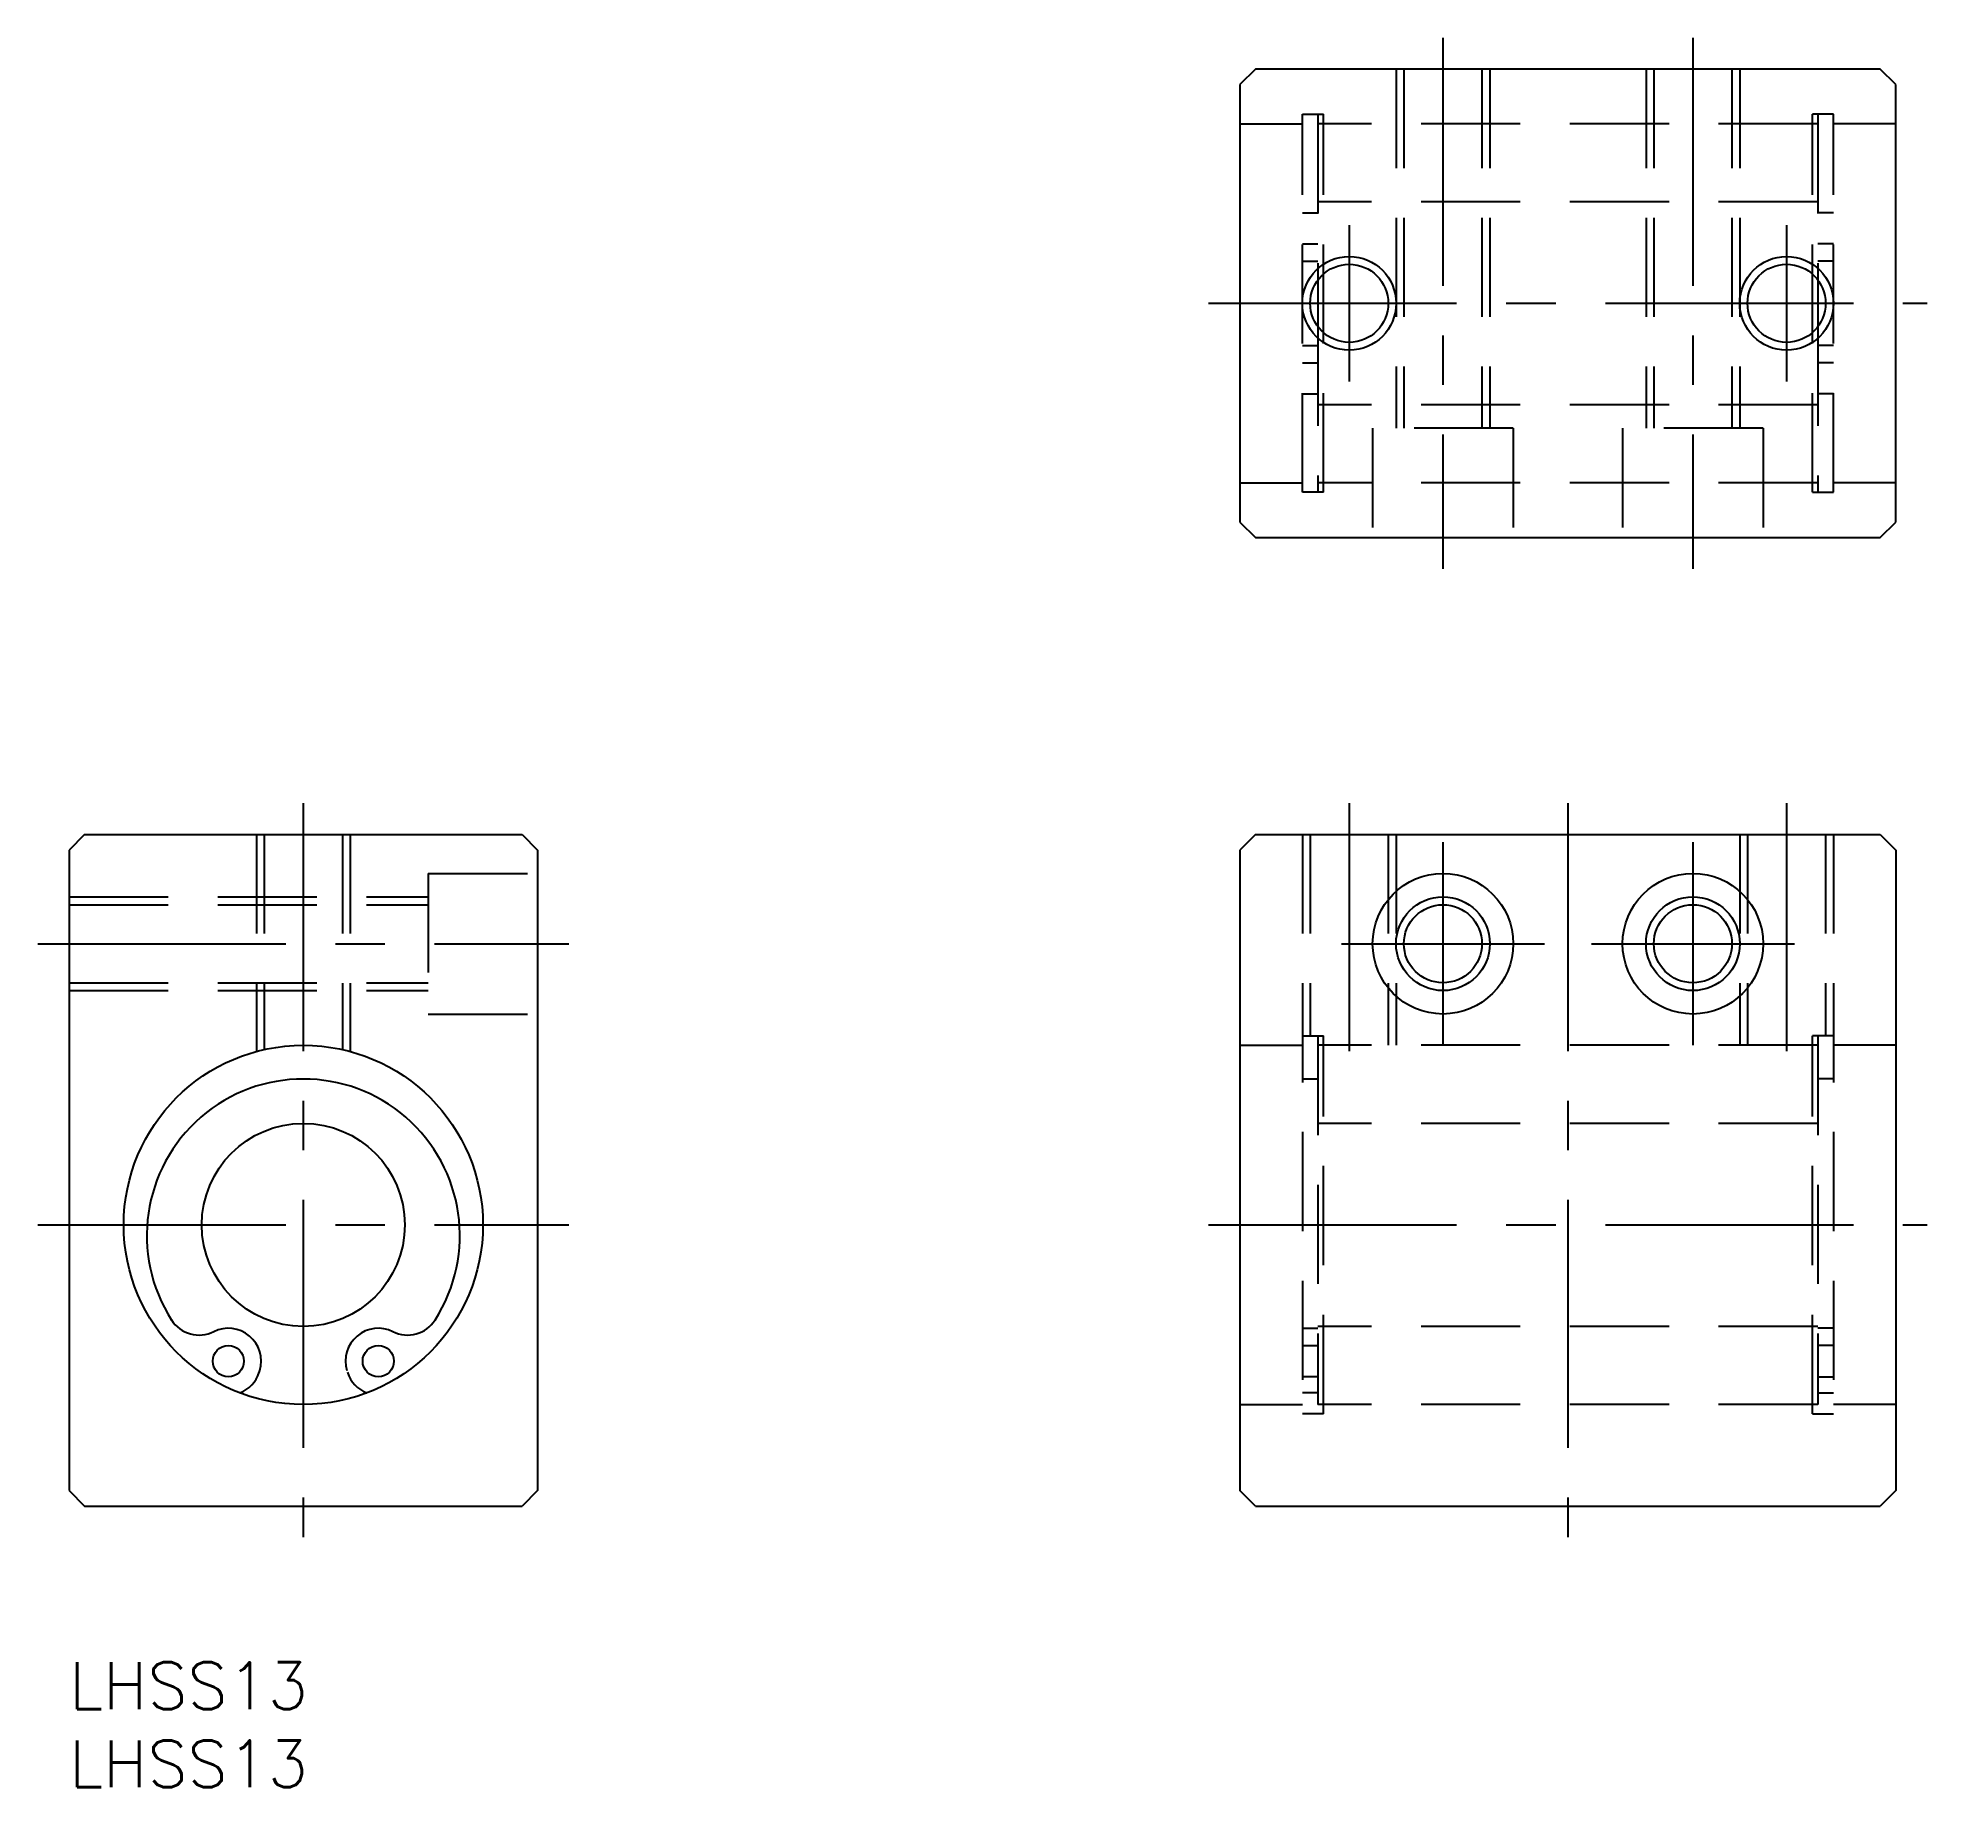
# Model space of a CAD drawing. Extents: x -2 to 119, y -8 to 104.
import ezdxf

# ---------------------------------------------------------------- set-up
doc = ezdxf.new("R2010")
doc.units = 0
doc.header["$LTSCALE"] = 0.5
doc.linetypes.add('CENTER', pattern=[50.8, 31.75, -6.35, 6.35, -6.35])
doc.linetypes.add('DASHED', pattern=[19.05, 12.7, -6.35])
for name, color, linetype in [('MSM_CENTER', 1, 'CENTER'), ('MSM_CONTINUOUS', 7, 'CONTINUOUS'), ('MSM_DASHED', 4, 'DASHED'), ('MSM_NARROW', 5, 'CONTINUOUS'), ('MSM_PART_NUMBER', 7, 'CONTINUOUS')]:
    doc.layers.add(name, color=color, linetype=linetype)
doc.styles.get("Standard").update_dxf_attribs({"font": 'txt.shx', "height": 3, "bigfont": 'bigfont.shx'})

# ---------------------------------------------------------------- blocks, each defined once
blk = doc.blocks.new('*U11')
at = {"layer": 'MSM_PART_NUMBER'}
blk.add_text('LHSS13', height=3, dxfattribs=at).set_placement((0, -3))
blk = doc.blocks.new('*U12')
at = {"layer": 'MSM_PART_NUMBER'}
blk.add_text('LHSS13', height=3, dxfattribs=at).set_placement((0, -8))

msp = doc.modelspace()

# ---------------------------------------------------------------- linework, layer by layer
at = {"layer": 'MSM_CENTER'}
for p, q in [((87.96, 104), (87.96, 70)), ((103.96, 104), (103.96, 70)), ((81.96, 92), (81.96, 82)), ((109.96, 92), (109.96, 82)), ((72.96, 87), (118.96, 87)), ((15, 55), (15, 8)), ((81.96, 55), (81.96, 37.5)), ((95.96, 55), (95.96, 8)), ((109.96, 55), (109.96, 37.5)), ((87.96, 52.5), (87.96, 39.5)), ((103.96, 52.5), (103.96, 39.5)), ((-2, 46), (32, 46)), ((81.46, 46), (94.46, 46)), ((97.46, 46), (110.46, 46)), ((-2, 28), (32, 28)), ((72.96, 28), (118.96, 28))]:
    msp.add_line(p, q, dxfattribs=at)
at = {"layer": 'MSM_CONTINUOUS'}
for p, q in [((75.96, 102), (74.96, 101)), ((115.96, 102), (75.96, 102)), ((116.96, 101), (115.96, 102)), ((74.96, 101), (74.96, 73)), ((116.96, 73), (116.96, 101)), ((79.96, 88.5), (79.96, 85.5)), ((111.96, 88.5), (111.96, 85.5)), ((74.96, 73), (75.96, 72)), ((115.96, 72), (116.96, 73)), ((75.96, 72), (115.96, 72)), ((1, 53), (0, 52)), ((1, 53), (29, 53)), ((29, 53), (30, 52)), ((75.96, 53), (74.96, 52)), ((75.96, 53), (115.96, 53)), ((115.96, 53), (116.96, 52)), ((0, 52), (0, 11)), ((30, 52), (30, 11)), ((74.96, 52), (74.96, 11)), ((116.96, 52), (116.96, 11)), ((30, 41.75), (30, 41.75)), ((30, 31.5), (30, 31.5)), ((12.18, 18.56), (12.21, 18.68)), ((0, 11), (1, 10)), ((30, 11), (29, 10)), ((75.96, 10), (74.96, 11)), ((116.96, 11), (115.96, 10)), ((1, 10), (29, 10)), ((75.96, 10), (115.96, 10))]:
    msp.add_line(p, q, dxfattribs=at)
for centre, radius in [((81.96, 87), 2.5), ((109.96, 87), 2.5), ((87.96, 46), 4.5), ((103.96, 46), 4.5), ((87.96, 46), 2.5), ((103.96, 46), 2.5), ((15, 28), 11.5), ((15, 28), 6.5), ((10.2, 19.28), 1), ((19.8, 19.28), 1)]:
    msp.add_circle(centre, radius, dxfattribs=at)
for centre, radius, start, end in [((15, 27.32), 10.02, 327.313, 212.687), ((8.33, 23.05), 2.1, 212.687, 296.4377), ((21.67, 23.05), 2.1, 243.5622, 327.313), ((10.2, 19.28), 2.1, 343.3411, 116.4377), ((19.8, 19.28), 2.1, 63.5623, 196.6589), ((10.26, 19.14), 2, 289.1905, 343.3411), ((19.74, 19.14), 2, 196.6589, 250.8095)]:
    msp.add_arc(centre, radius, start, end, dxfattribs=at)
at = {"layer": 'MSM_DASHED'}
for p, q in [((84.96, 102), (84.96, 79)), ((85.46, 102), (85.46, 79)), ((90.46, 102), (90.46, 79)), ((90.96, 102), (90.96, 79)), ((100.96, 102), (100.96, 79)), ((101.46, 102), (101.46, 79)), ((106.46, 102), (106.46, 79)), ((106.96, 102), (106.96, 79)), ((74.96, 98.5), (78.96, 98.5)), ((78.96, 74.9), (78.96, 99.1)), ((78.96, 99.1), (80.31, 99.1)), ((79.96, 99.1), (79.96, 88.5)), ((111.96, 98.5), (79.96, 98.5)), ((80.31, 74.9), (80.31, 99.1)), ((112.96, 99.1), (111.61, 99.1)), ((111.61, 74.9), (111.61, 99.1)), ((111.96, 99.1), (111.96, 88.5)), ((112.96, 74.9), (112.96, 99.1)), ((116.96, 98.5), (112.96, 98.5)), ((111.96, 93.5), (79.96, 93.5)), ((78.96, 92.8), (79.96, 92.8)), ((112.96, 92.8), (111.96, 92.8)), ((78.96, 90.8), (79.96, 90.8)), ((112.96, 90.8), (111.96, 90.8)), ((78.96, 89.7), (79.96, 89.7)), ((112.96, 89.7), (111.96, 89.7)), ((79.96, 85.5), (79.96, 74.9)), ((111.96, 85.5), (111.96, 74.9)), ((78.96, 84.3), (79.96, 84.3)), ((112.96, 84.3), (111.96, 84.3)), ((78.96, 83.2), (79.96, 83.2)), ((112.96, 83.2), (111.96, 83.2)), ((78.96, 81.2), (79.96, 81.2)), ((112.96, 81.2), (111.96, 81.2)), ((111.96, 80.5), (79.96, 80.5)), ((92.46, 79), (83.46, 79)), ((83.46, 79), (83.46, 72)), ((92.46, 79), (92.46, 72)), ((108.46, 79), (99.46, 79)), ((99.46, 79), (99.46, 72)), ((108.46, 79), (108.46, 72)), ((74.96, 75.5), (78.96, 75.5)), ((111.96, 75.5), (79.96, 75.5)), ((116.96, 75.5), (112.96, 75.5)), ((80.31, 74.9), (78.96, 74.9)), ((111.61, 74.9), (112.96, 74.9)), ((12, 53), (12, 39.1)), ((12.5, 53), (12.5, 39.22)), ((17.5, 53), (17.5, 39.22)), ((18, 53), (18, 39.1)), ((78.96, 53), (78.96, 15.9)), ((79.46, 53), (79.46, 40.1)), ((84.46, 53), (84.46, 39.5)), ((84.96, 53), (84.96, 39.5)), ((106.96, 53), (106.96, 39.5)), ((107.46, 53), (107.46, 39.5)), ((112.46, 53), (112.46, 40.1)), ((112.96, 53), (112.96, 15.9)), ((23, 50.5), (23, 41.5)), ((23, 50.5), (30, 50.5)), ((0, 49), (23, 49)), ((0, 48.5), (23, 48.5)), ((0, 43.5), (23, 43.5)), ((0, 43), (23, 43)), ((23, 41.5), (30, 41.5)), ((78.96, 40.1), (80.31, 40.1)), ((79.96, 40.1), (79.96, 16.5)), ((80.31, 15.9), (80.31, 40.1)), ((112.96, 40.1), (111.61, 40.1)), ((111.61, 15.9), (111.61, 40.1)), ((111.96, 40.1), (111.96, 16.5)), ((74.96, 39.5), (78.96, 39.5)), ((111.96, 39.5), (79.96, 39.5)), ((116.96, 39.5), (112.96, 39.5)), ((78.96, 37.35), (79.96, 37.35)), ((112.96, 37.35), (111.96, 37.35)), ((111.96, 34.5), (79.96, 34.5)), ((78.96, 21.38), (79.96, 21.38)), ((111.96, 21.5), (79.96, 21.5)), ((112.96, 21.38), (111.96, 21.38)), ((78.96, 20.28), (79.96, 20.28)), ((112.96, 20.28), (111.96, 20.28)), ((79.96, 18.28), (78.96, 18.28)), ((111.96, 18.28), (112.96, 18.28)), ((79.96, 17.25), (78.96, 17.25)), ((111.96, 17.25), (112.96, 17.25)), ((74.96, 16.5), (78.96, 16.5)), ((80.31, 15.9), (78.96, 15.9)), ((111.96, 16.5), (79.96, 16.5)), ((111.61, 15.9), (112.96, 15.9)), ((116.96, 16.5), (112.96, 16.5))]:
    msp.add_line(p, q, dxfattribs=at)
at = {"layer": 'MSM_NARROW'}
for centre in [(81.96, 87), (109.96, 87), (87.96, 46), (103.96, 46)]:
    msp.add_circle(centre, 3, dxfattribs=at)

# ---------------------------------------------------------------- block references
at = {"layer": 'MSM_CONTINUOUS'}
for name in ['*U11', '*U12']:
    msp.add_blockref(name, (0, 0), dxfattribs=at)

doc.saveas('drawing.dxf')
